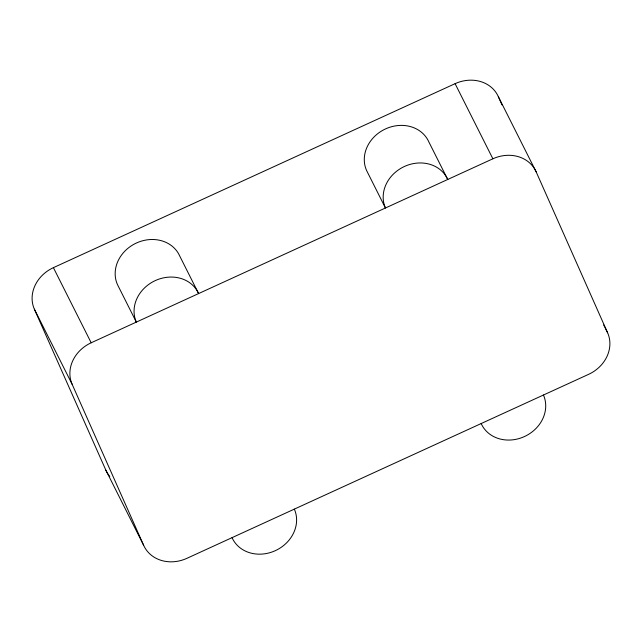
<?xml version="1.0" encoding="UTF-8"?>
<svg xmlns="http://www.w3.org/2000/svg" width="642" height="642" viewBox="0 0 642 642"><rect width="100%" height="100%" fill="white"/><g stroke="black" fill="none" stroke-linecap="round" stroke-linejoin="round"><path stroke-width="0.96" d="M53.398 267.658L455.098 83.669A34.259 29.845 -26.7 0 1 498.353 96.693L536.134 171.815L607.629 332.797A34.259 29.845 -26.7 0 1 588.602 374.342L186.902 558.331A34.259 29.845 -26.7 0 1 143.648 545.307L105.866 470.185L34.371 309.203A34.259 29.845 -26.7 0 1 53.398 267.658L91.18 342.78A34.259 29.845 -26.7 0 0 72.153 384.325L143.648 545.307M91.18 342.78L492.879 158.791A34.259 29.845 -26.7 0 1 536.134 171.815M603.689 324.964L604.868 327.316M605.262 328.102L607.629 332.797M455.098 83.669L492.879 158.791M34.371 309.203L72.153 384.325M498.353 96.693L502.012 104.927M543.453 395.023A34.259 29.845 -26.7 0 1 524.426 436.568A34.259 29.845 -26.7 0 1 481.171 423.543M109.766 476.42A34.259 29.845 -26.7 0 1 105.866 470.185M294.333 509.122A34.259 29.845 -26.7 0 1 275.314 550.667A34.259 29.845 -26.7 0 1 232.051 537.651M447.731 179.471L428.84 141.914A34.259 29.845 -26.7 0 0 385.577 128.89A34.259 29.845 -26.7 0 0 366.558 170.435L385.449 208A34.259 29.845 -26.7 0 1 404.468 166.455A34.259 29.845 -26.7 0 1 447.731 179.471M198.611 293.571L179.72 256.014A34.259 29.845 -26.7 0 0 136.465 242.989A34.259 29.845 -26.7 0 0 117.438 284.542L136.329 322.099A34.259 29.845 -26.7 0 1 155.356 280.554A34.259 29.845 -26.7 0 1 198.611 293.571"/></g></svg>
